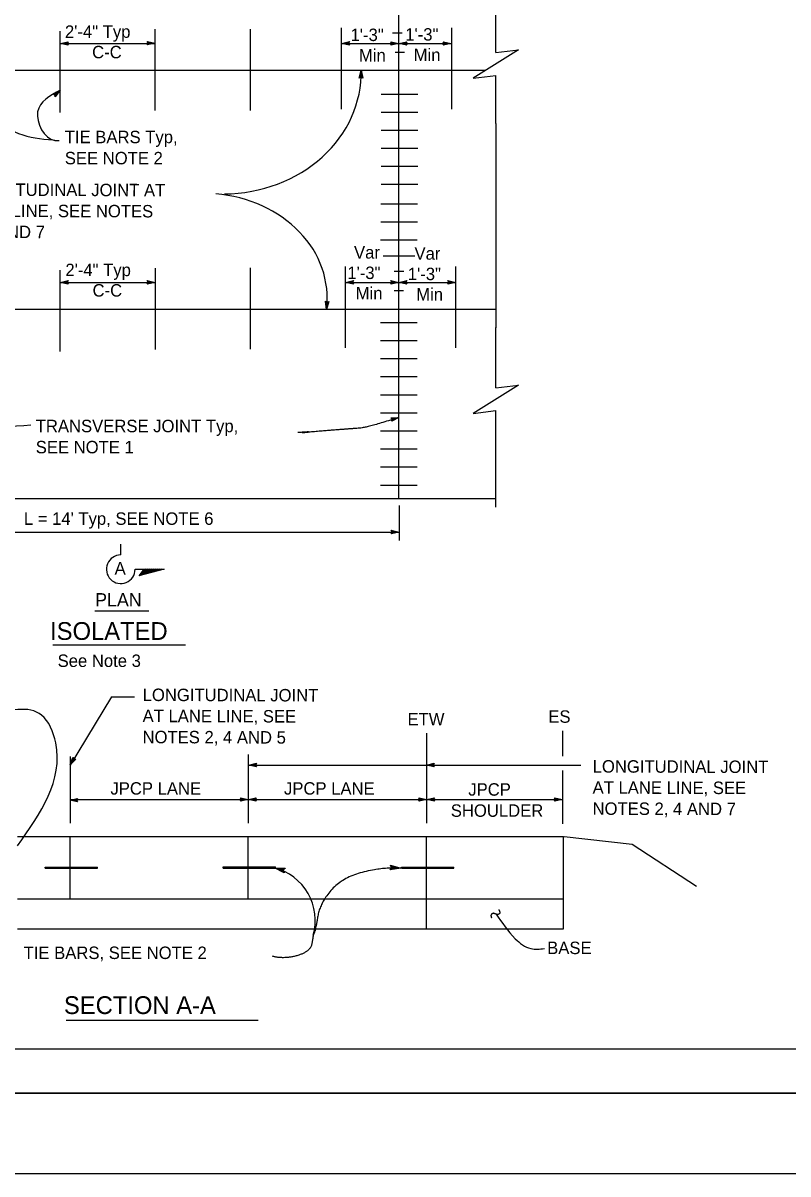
# Model space of a CAD drawing. Extents: x -894 to 866, y -476 to 714.
# Drawn here: x -615 to -185, y -476 to 171 of the extents above; entities that cross this region are included whole.
import ezdxf

# ---------------------------------------------------------------- set-up
doc = ezdxf.new("R2010")
doc.units = 0
for name, color, linetype in [('10 Sheet Format', 7, 'Continuous'), ('22 Misc Cnst Det', 7, 'Continuous'), ('56 Stage 3 Anno', 7, 'Continuous'), ('57 Undefined', 7, 'Continuous'), ('60 Nongeo Data', 7, 'Continuous')]:
    doc.layers.add(name, color=color, linetype=linetype)

msp = doc.modelspace()

# ---------------------------------------------------------------- linework, layer by layer
at = {"layer": '10 Sheet Format'}
for p, q in [((-813.45, -406.04), (811.55, -406.04)), ((-863.43, -431.04), (836.57, -431.04))]:
    msp.add_line(p, q, dxfattribs=at)
for points in [[(-894.04, 713.55), (865.96, 713.55), (865.96, -476.45), (-894.04, -476.45)], [(-863.43, 668.96), (836.59, 668.96), (836.59, -431.03), (-863.43, -431.03)]]:
    msp.add_lwpolyline(points, close=True, dxfattribs=at)
at = {"layer": '22 Misc Cnst Det'}
for p, q in [((-559.96, -128.28), (-559.96, -122.17)), ((-551.92, -136.32), (-535.64, -136.32)), ((-535.64, -136.32), (-549.85, -139.94)), ((-546.92, -136.32), (-549.85, -139.94)), ((-536.81, -136.32), (-549.55, -139.57)), ((-537.98, -136.32), (-549.24, -139.19)), ((-539.15, -136.32), (-548.94, -138.82)), ((-540.31, -136.32), (-548.64, -138.44)), ((-541.48, -136.32), (-548.33, -138.07)), ((-542.65, -136.32), (-548.03, -137.69)), ((-543.82, -136.32), (-547.72, -137.32)), ((-544.99, -136.32), (-547.42, -136.94)), ((-546.16, -136.32), (-547.11, -136.56))]:
    msp.add_line(p, q, dxfattribs=at)
msp.add_arc((-559.96, -136.32), 8.04, 89.99947, 359.99996, dxfattribs=at)
at = {"layer": '56 Stage 3 Anno'}
for p, q in [((-594.04, 159.41), (-589.54, 160.41)), ((-594.04, 159.42), (-540.54, 159.42)), ((-589.54, 158.41), (-594.04, 159.41)), ((-594.04, 159.41), (-594.04, 159.41)), ((-589.71, 158.67), (-593.01, 159.41)), ((-593, 159.41), (-589.72, 160.14)), ((-591.97, 159.41), (-589.85, 159.88)), ((-589.88, 158.94), (-591.97, 159.41)), ((-590.94, 159.41), (-590.03, 159.61)), ((-590.01, 159.2), (-590.94, 159.41)), ((-589.54, 160.41), (-590.14, 159.41)), ((-590.14, 159.41), (-589.54, 158.41)), ((-589.54, 160.41), (-589.54, 160.41)), ((-589.54, 158.41), (-589.54, 158.41)), ((-544.54, 159.56), (-545.14, 160.56)), ((-545.14, 160.56), (-545.14, 160.56)), ((-545.14, 160.56), (-540.64, 159.56)), ((-540.64, 159.56), (-545.14, 158.56)), ((-545.14, 158.56), (-544.54, 159.56)), ((-545.14, 158.56), (-545.14, 158.56)), ((-544.98, 160.3), (-541.68, 159.56)), ((-541.69, 159.56), (-544.97, 158.83)), ((-542.71, 159.56), (-544.83, 159.09)), ((-544.8, 160.03), (-542.71, 159.56)), ((-544.67, 159.77), (-543.75, 159.56)), ((-543.75, 159.56), (-544.66, 159.36)), ((-540.64, 159.56), (-540.64, 159.56)), ((-435.84, 159.44), (-431.34, 160.44)), ((-431.34, 158.44), (-435.84, 159.44)), ((-435.84, 159.44), (-435.84, 159.44)), ((-435.84, 159.42), (-403.59, 159.42)), ((-431.5, 158.7), (-434.8, 159.44)), ((-434.79, 159.44), (-431.51, 160.17)), ((-433.77, 159.44), (-431.65, 159.91)), ((-431.68, 158.97), (-433.77, 159.44)), ((-432.73, 159.44), (-431.82, 159.64)), ((-431.81, 159.23), (-432.73, 159.44)), ((-431.34, 160.44), (-431.94, 159.44)), ((-431.94, 159.44), (-431.34, 158.44)), ((-431.34, 160.44), (-431.34, 160.44)), ((-431.34, 158.44), (-431.34, 158.44)), ((-407.49, 159.42), (-408.09, 160.43)), ((-408.09, 160.43), (-408.09, 160.43)), ((-408.09, 160.43), (-403.59, 159.42)), ((-403.59, 159.42), (-408.09, 158.42)), ((-408.09, 158.42), (-407.49, 159.42)), ((-408.09, 158.42), (-408.09, 158.42)), ((-407.92, 160.16), (-404.62, 159.42)), ((-404.63, 159.42), (-407.91, 158.69)), ((-405.66, 159.42), (-407.78, 158.95)), ((-407.75, 159.89), (-405.66, 159.42)), ((-407.62, 159.63), (-406.7, 159.42)), ((-406.7, 159.42), (-407.6, 159.22)), ((-403.59, 159.42), (-399.09, 160.42)), ((-403.59, 159.42), (-403.59, 159.42)), ((-399.09, 158.42), (-403.59, 159.42)), ((-403.59, 159.42), (-403.59, 159.42)), ((-403.59, 159.42), (-373.99, 159.42)), ((-399.25, 158.68), (-402.55, 159.42)), ((-402.54, 159.42), (-399.26, 160.15)), ((-401.52, 159.42), (-399.4, 159.89)), ((-399.43, 158.95), (-401.52, 159.42)), ((-400.48, 159.42), (-399.57, 159.62)), ((-399.56, 159.21), (-400.48, 159.42)), ((-399.09, 160.42), (-399.69, 159.42)), ((-399.69, 159.42), (-399.09, 158.42)), ((-399.09, 160.42), (-399.09, 160.42)), ((-399.09, 158.42), (-399.09, 158.42)), ((-378.01, 159.43), (-378.61, 160.43)), ((-378.61, 160.43), (-378.61, 160.43)), ((-378.61, 160.43), (-374.11, 159.43)), ((-374.11, 159.43), (-378.61, 158.43)), ((-378.61, 158.43), (-378.01, 159.43)), ((-378.61, 158.43), (-378.61, 158.43)), ((-378.45, 160.17), (-375.15, 159.43)), ((-375.16, 159.42), (-378.44, 158.7)), ((-376.18, 159.43), (-378.3, 158.96)), ((-378.27, 159.9), (-376.18, 159.43)), ((-378.14, 159.64), (-377.22, 159.43)), ((-377.22, 159.43), (-378.13, 159.23)), ((-374.11, 159.43), (-374.11, 159.43)), ((-425.91, 139.87), (-424.77, 144.34)), ((-425.64, 140.03), (-424.8, 143.3)), ((-424.8, 143.3), (-424.18, 139.99)), ((-424.77, 144.34), (-424.77, 144.34)), ((-424.77, 144.34), (-423.91, 139.81)), ((-424.89, 140.44), (-425.91, 139.87)), ((-425.91, 139.87), (-425.91, 139.87)), ((-425.37, 140.19), (-424.83, 142.27)), ((-425.1, 140.32), (-424.87, 141.23)), ((-423.91, 139.81), (-424.89, 140.44)), ((-424.87, 141.23), (-424.69, 140.32)), ((-424.83, 142.27), (-424.43, 140.13)), ((-423.91, 139.81), (-423.91, 139.81)), ((-598.18, 130.89), (-594.13, 133.09)), ((-597.07, 130.53), (-598.18, 130.89)), ((-598.18, 130.89), (-598.18, 130.89)), ((-597.88, 130.8), (-594.91, 132.41)), ((-597.57, 130.71), (-595.69, 131.73)), ((-597.3, 130.6), (-596.47, 131.05)), ((-596.87, 129.38), (-597.07, 130.53)), ((-596.47, 131.05), (-597.03, 130.3)), ((-595.69, 131.73), (-596.98, 129.98)), ((-594.91, 132.4), (-596.91, 129.7)), ((-594.13, 133.09), (-596.87, 129.38)), ((-594.13, 133.09), (-594.13, 133.09)), ((-596.87, 129.38), (-596.87, 129.38)), ((-349.05, 114.39), (-349.05, -0.46)), ((-594.03, 25.02), (-589.53, 26.01)), ((-589.53, 26.01), (-590.13, 25.02)), ((-589.53, 26.01), (-589.53, 26.01)), ((-544.49, 25.06), (-545.09, 26.07)), ((-545.09, 26.07), (-545.09, 26.07)), ((-545.09, 26.07), (-540.59, 25.06)), ((-433.52, 25.02), (-429.02, 26.02)), ((-429.02, 26.02), (-429.62, 25.02)), ((-429.02, 26.02), (-429.02, 26.02)), ((-407.45, 25.01), (-408.05, 26.02)), ((-408.05, 26.02), (-408.05, 26.02)), ((-408.05, 26.02), (-403.55, 25.01)), ((-403.55, 25.01), (-399.05, 26.01)), ((-399.05, 26.01), (-399.65, 25.01)), ((-399.05, 26.01), (-399.05, 26.01)), ((-375.47, 25.03), (-376.07, 26.03)), ((-376.07, 26.03), (-376.07, 26.03)), ((-376.07, 26.03), (-371.57, 25.03)), ((-589.53, 24.01), (-594.03, 25.02)), ((-594.03, 25.02), (-594.03, 25.02)), ((-594.01, 25.01), (-540.51, 25.01)), ((-592.99, 25.02), (-589.7, 25.74)), ((-589.69, 24.28), (-592.99, 25.01)), ((-591.96, 25.01), (-589.84, 25.48)), ((-589.87, 24.55), (-591.96, 25.01)), ((-590.92, 25.01), (-590.01, 25.21)), ((-590, 24.81), (-590.92, 25.01)), ((-590.13, 25.02), (-589.53, 24.01)), ((-589.53, 24.01), (-589.53, 24.01)), ((-540.59, 25.06), (-545.09, 24.07)), ((-545.09, 24.07), (-544.49, 25.06)), ((-545.09, 24.07), (-545.09, 24.07)), ((-544.93, 25.8), (-541.63, 25.06)), ((-541.64, 25.06), (-544.92, 24.34)), ((-542.67, 25.07), (-544.79, 24.6)), ((-544.76, 25.53), (-542.67, 25.07)), ((-544.62, 25.27), (-543.7, 25.07)), ((-543.7, 25.07), (-544.61, 24.86)), ((-540.59, 25.06), (-540.59, 25.06)), ((-429.02, 24.02), (-433.52, 25.02)), ((-433.52, 25.02), (-433.52, 25.02)), ((-433.51, 25.01), (-403.59, 25.01)), ((-429.18, 24.28), (-432.48, 25.02)), ((-432.47, 25.02), (-429.19, 25.75)), ((-431.44, 25.02), (-429.32, 25.49)), ((-429.35, 24.55), (-431.44, 25.02)), ((-430.41, 25.02), (-429.5, 25.22)), ((-429.49, 24.81), (-430.41, 25.02)), ((-429.62, 25.02), (-429.02, 24.02)), ((-429.02, 24.02), (-429.02, 24.02)), ((-403.55, 25.01), (-408.05, 24.02)), ((-408.05, 24.02), (-407.45, 25.01)), ((-408.05, 24.02), (-408.05, 24.02)), ((-407.89, 25.75), (-404.58, 25.01)), ((-404.59, 25.01), (-407.87, 24.29)), ((-405.62, 25.02), (-407.74, 24.55)), ((-407.71, 25.48), (-405.62, 25.02)), ((-407.58, 25.22), (-406.66, 25.02)), ((-406.66, 25.02), (-407.56, 24.82)), ((-403.59, 25.01), (-371.51, 25.01)), ((-403.55, 25.01), (-403.55, 25.01)), ((-399.05, 24.01), (-403.55, 25.01)), ((-403.55, 25.01), (-403.55, 25.01)), ((-402.51, 25.02), (-399.22, 25.74)), ((-399.21, 24.28), (-402.51, 25.01)), ((-401.48, 25.01), (-399.36, 25.48)), ((-399.39, 24.55), (-401.48, 25.01)), ((-400.44, 25.01), (-399.53, 25.21)), ((-399.52, 24.81), (-400.44, 25.01)), ((-399.65, 25.01), (-399.05, 24.01)), ((-399.05, 24.01), (-399.05, 24.01)), ((-371.57, 25.03), (-376.07, 24.03)), ((-376.07, 24.03), (-375.47, 25.03)), ((-376.07, 24.03), (-376.07, 24.03)), ((-375.9, 25.77), (-372.6, 25.03)), ((-372.61, 25.03), (-375.89, 24.3)), ((-373.64, 25.03), (-375.76, 24.56)), ((-375.73, 25.5), (-373.64, 25.03)), ((-375.6, 25.24), (-374.67, 25.03)), ((-374.67, 25.03), (-375.58, 24.83)), ((-371.57, 25.03), (-371.57, 25.03)), ((-444.25, 9.86), (-444.92, 14.42)), ((-444.92, 14.42), (-444.92, 14.42)), ((-444.92, 14.42), (-443.96, 13.75)), ((-444.17, 10.9), (-444.66, 14.23)), ((-444.1, 11.93), (-444.41, 14.08)), ((-442.92, 14.28), (-444.25, 9.86)), ((-443.2, 14.14), (-444.17, 10.9)), ((-444.02, 12.96), (-444.15, 13.88)), ((-443.48, 13.98), (-444.1, 11.93)), ((-443.75, 13.87), (-444.02, 12.96)), ((-443.96, 13.75), (-442.92, 14.28)), ((-442.92, 14.28), (-442.92, 14.28)), ((-444.25, 9.86), (-444.25, 9.86)), ((-408.15, -51.19), (-403.55, -50.87)), ((-407.29, -51.98), (-408.15, -51.19)), ((-408.15, -51.19), (-408.15, -51.19)), ((-407.92, -51.4), (-404.54, -51.17)), ((-407.67, -51.61), (-405.54, -51.46)), ((-403.55, -50.87), (-407.58, -53.11)), ((-404.55, -51.17), (-407.49, -52.8)), ((-407.47, -51.82), (-406.53, -51.75)), ((-405.54, -51.46), (-407.43, -52.51)), ((-406.53, -51.75), (-407.34, -52.2)), ((-403.55, -50.87), (-403.55, -50.87)), ((-407.58, -53.11), (-407.29, -51.98)), ((-407.58, -53.11), (-407.58, -53.11)), ((-349.13, -74.07), (-349.13, -101.46)), ((-407.33, -115.41), (-407.93, -114.41)), ((-407.93, -114.41), (-407.93, -114.41)), ((-407.93, -114.41), (-403.43, -115.41)), ((-403.43, -115.41), (-407.93, -116.41)), ((-407.93, -116.41), (-407.33, -115.41)), ((-407.93, -116.41), (-407.93, -116.41)), ((-407.77, -114.68), (-404.47, -115.41)), ((-404.48, -115.42), (-407.76, -116.14)), ((-405.51, -115.41), (-407.62, -115.88)), ((-407.6, -114.95), (-405.51, -115.41)), ((-407.46, -115.21), (-406.54, -115.41)), ((-406.54, -115.41), (-407.45, -115.61)), ((-403.43, -115.41), (-403.43, -115.41)), ((-565.17, -208.14), (-552.21, -208.14)), ((-387.99, -228.56), (-387.99, -279.06)), ((-311.58, -227.22), (-311.58, -241.53)), ((-588.46, -241.65), (-588.46, -279.06)), ((-586.98, -242.12), (-586.98, -242.12)), ((-585.3, -243.16), (-585.3, -243.16)), ((-488.31, -240.56), (-488.31, -279.06)), ((-483.59, -245.47), (-483.59, -245.47)), ((-383.67, -245.47), (-383.67, -245.47)), ((-588.47, -246.4), (-588.47, -246.4)), ((-488.31, -246.43), (-301.29, -246.43)), ((-488.02, -246.45), (-488.02, -246.45)), ((-483.59, -247.44), (-483.59, -247.44)), ((-388.1, -246.45), (-388.1, -246.45)), ((-387.99, -250.88), (-387.99, -251.02)), ((-383.67, -247.44), (-383.67, -247.44)), ((-311.58, -249.53), (-311.58, -279.56)), ((-584.24, -265.2), (-584.24, -265.2)), ((-492.69, -264.82), (-492.69, -264.82)), ((-483.86, -264.83), (-483.86, -264.83)), ((-392.36, -264.82), (-392.36, -264.82)), ((-383.62, -264.84), (-383.62, -264.84)), ((-316.01, -264.82), (-316.01, -264.82)), ((-588.67, -266.18), (-588.67, -266.18)), ((-587.99, -265.81), (-486.34, -265.81)), ((-584.24, -267.17), (-584.24, -267.17)), ((-492.69, -266.79), (-492.69, -266.79)), ((-488.29, -265.81), (-488.29, -265.81)), ((-488.26, -265.81), (-488.26, -265.81)), ((-486.22, -265.81), (-311.58, -265.81)), ((-483.86, -266.8), (-483.86, -266.8)), ((-392.36, -266.79), (-392.36, -266.79)), ((-388.05, -265.82), (-388.05, -265.82)), ((-387.93, -265.81), (-387.93, -265.81)), ((-383.62, -266.81), (-383.62, -266.81)), ((-316.01, -266.79), (-316.01, -266.79)), ((-311.58, -265.81), (-311.58, -265.81))]:
    msp.add_line(p, q, dxfattribs=at)
for points in [[(-585.3, -243.16), (-588.47, -246.4), (-586.98, -242.12), (-586.84, -242.39), (-587.93, -245.53), (-585.61, -243.15), (-585.91, -243.15), (-587.4, -244.67), (-586.7, -242.66), (-586.56, -242.93), (-586.86, -243.8), (-586.22, -243.14), (-586.45, -243.14), (-586.98, -242.12), (-586.45, -243.14)], [(-483.59, -247.44), (-488.02, -246.45), (-483.59, -245.47), (-483.75, -245.73), (-487, -246.45), (-483.75, -247.18), (-483.91, -246.92), (-485.98, -246.45), (-483.91, -245.99), (-484.07, -246.25), (-484.96, -246.45), (-484.06, -246.65), (-484.19, -246.45), (-483.59, -245.47), (-484.19, -246.45)], [(-383.67, -247.44), (-388.1, -246.45), (-383.67, -245.47), (-383.82, -245.73), (-387.07, -246.45), (-383.82, -247.18), (-383.98, -246.92), (-386.06, -246.45), (-383.98, -245.99), (-384.14, -246.25), (-385.04, -246.45), (-384.14, -246.65), (-384.26, -246.45), (-383.67, -245.47), (-384.26, -246.45)], [(-584.24, -267.17), (-588.67, -266.18), (-584.24, -265.2), (-584.4, -265.46), (-587.64, -266.18), (-584.4, -266.91), (-584.55, -266.65), (-586.63, -266.18), (-584.56, -265.72), (-584.71, -265.98), (-585.61, -266.18), (-584.71, -266.38), (-584.83, -266.18), (-584.24, -265.2), (-584.83, -266.18)], [(-492.69, -264.82), (-488.26, -265.81), (-492.69, -266.79), (-492.53, -266.53), (-489.29, -265.81), (-492.53, -265.08), (-492.38, -265.35), (-490.3, -265.81), (-492.37, -266.27), (-492.22, -266.01), (-491.32, -265.81), (-492.22, -265.61), (-492.1, -265.81), (-492.69, -266.79), (-492.1, -265.81)], [(-483.86, -266.8), (-488.29, -265.81), (-483.86, -264.83), (-484.01, -265.09), (-487.26, -265.81), (-484.01, -266.54), (-484.17, -266.28), (-486.25, -265.81), (-484.17, -265.35), (-484.33, -265.61), (-485.23, -265.81), (-484.33, -266.01), (-484.45, -265.81), (-483.86, -264.83), (-484.45, -265.81)], [(-392.36, -264.82), (-387.93, -265.81), (-392.36, -266.79), (-392.2, -266.53), (-388.96, -265.81), (-392.2, -265.08), (-392.05, -265.35), (-389.97, -265.81), (-392.05, -266.27), (-391.89, -266.01), (-390.99, -265.81), (-391.89, -265.61), (-391.77, -265.81), (-392.36, -266.79), (-391.77, -265.81)], [(-383.62, -266.81), (-388.05, -265.82), (-383.62, -264.84), (-383.78, -265.1), (-387.02, -265.82), (-383.77, -266.55), (-383.93, -266.28), (-386.01, -265.82), (-383.93, -265.36), (-384.09, -265.62), (-384.99, -265.82), (-384.09, -266.02), (-384.21, -265.82), (-383.62, -264.84), (-384.21, -265.82)], [(-316.01, -264.82), (-311.58, -265.81), (-316.01, -266.79), (-315.85, -266.53), (-312.61, -265.81), (-315.85, -265.08), (-315.7, -265.34), (-313.62, -265.81), (-315.7, -266.27), (-315.54, -266.01), (-314.64, -265.81), (-315.54, -265.61), (-315.42, -265.81), (-316.01, -266.79), (-315.42, -265.81)]]:
    msp.add_lwpolyline(points, close=True, dxfattribs=at)
msp.add_ellipse((-636.21, -79.68), major_axis=(-81.2, -11.7), ratio=0.265791, start_param=4.351782, end_param=5.168204, dxfattribs=at)
at = {"layer": '57 Undefined'}
for p, q in [((-574.47, -159.76), (-544.15, -159.76)), ((-598.18, -178.86), (-523.48, -178.86)), ((-590.68, -389.93), (-482.72, -389.93))]:
    msp.add_line(p, q, dxfattribs=at)
at = {"layer": '60 Nongeo Data'}
for p, q in [((-403.59, 144.37), (-403.59, 301.46)), ((-349.04, 154.27), (-349.04, 188.17)), ((-594.04, 120.59), (-594.04, 166.34)), ((-540.54, 121.68), (-540.54, 167.43)), ((-487.04, 121.65), (-487.04, 167.39)), ((-435.84, 122.49), (-435.84, 168.24)), ((-407.14, 165.47), (-401.73, 165.47)), ((-373.84, 122.49), (-373.84, 168.24)), ((-405.67, 154.55), (-400.39, 154.55)), ((-724.89, 144.37), (-354.63, 144.37)), ((-413.92, 144.35), (-393.25, 144.35)), ((-403.59, 9.95), (-403.59, 144.37)), ((-349.04, 114.4), (-349.04, 141.47)), ((-413.48, 130.99), (-392.82, 130.99)), ((-413.48, 120.84), (-392.82, 120.84)), ((-413.48, 110.68), (-392.82, 110.68)), ((-413.48, 110.68), (-392.82, 110.68)), ((-413.48, 100.52), (-392.82, 100.52)), ((-413.48, 100.52), (-392.82, 100.52)), ((-413.48, 90.36), (-392.82, 90.36)), ((-413.48, 90.36), (-392.82, 90.36)), ((-413.48, 80.21), (-392.82, 80.21)), ((-413.73, 69.28), (-393.07, 69.28)), ((-413.73, 59.12), (-393.07, 59.12)), ((-413.93, 48.95), (-393.27, 48.95)), ((-412.39, 39.99), (-394.68, 39.99)), ((-540.51, -12.72), (-540.51, 33.02)), ((-487.04, -12.46), (-487.04, 33.28)), ((-433.51, -11.81), (-433.51, 33.93)), ((-371.51, -11.81), (-371.51, 33.93)), ((-594.01, -13.82), (-594.01, 31.93)), ((-406.23, 31.27), (-400.83, 31.27)), ((-406.14, 20.49), (-400.87, 20.49)), ((-719.89, 9.96), (-349.05, 9.96)), ((-413.88, 9.95), (-393.21, 9.95)), ((-403.55, -96.46), (-403.55, 9.96)), ((-413.88, 2.48), (-393.21, 2.48)), ((-349.05, -34.28), (-349.05, -0.38)), ((-413.88, -7.67), (-393.21, -7.67)), ((-413.88, -17.83), (-393.21, -17.83)), ((-413.88, -17.83), (-393.21, -17.83)), ((-413.88, -27.99), (-393.21, -27.99)), ((-413.88, -27.99), (-393.21, -27.99)), ((-413.88, -38.15), (-393.21, -38.15)), ((-413.88, -38.15), (-393.21, -38.15)), ((-413.88, -48.3), (-393.21, -48.3)), ((-349.05, -74.15), (-349.05, -47.08)), ((-413.88, -58.46), (-393.21, -58.46)), ((-413.88, -68.62), (-393.21, -68.62)), ((-413.88, -78.78), (-393.21, -78.78)), ((-413.88, -88.93), (-393.21, -88.93)), ((-719.89, -96.46), (-349.13, -96.46)), ((-403.45, -100.48), (-403.45, -120.21)), ((-674.8, -115.42), (-403.72, -115.42)), ((-565.17, -208.14), (-588.46, -246.47)), ((-617.99, -286.64), (-311.04, -286.64)), ((-588.42, -321.64), (-588.42, -286.64)), ((-488.31, -321.64), (-488.31, -286.64)), ((-387.97, -338.64), (-387.97, -286.64)), ((-311.04, -338.64), (-311.04, -286.64)), ((-310.51, -286.67), (-272.31, -290.87)), ((-272.31, -290.87), (-236.13, -314.54)), ((-602.44, -303.87), (-573.07, -303.87)), ((-602.44, -304.47), (-602.44, -303.87)), ((-573.07, -304.47), (-573.07, -303.87)), ((-502.4, -303.76), (-473.03, -303.76)), ((-502.4, -304.36), (-502.4, -303.76)), ((-473.03, -304.36), (-473.03, -303.76)), ((-402.03, -303.87), (-372.66, -303.87)), ((-402.03, -304.47), (-402.03, -303.87)), ((-372.66, -304.47), (-372.66, -303.87)), ((-602.44, -304.47), (-573.07, -304.47)), ((-502.4, -304.36), (-473.03, -304.36)), ((-402.03, -304.47), (-372.66, -304.47)), ((-617.99, -321.64), (-311.01, -321.64)), ((-617.99, -338.64), (-311.01, -338.64))]:
    msp.add_line(p, q, dxfattribs=at)
for points in [[(-349.04, 154.27), (-336.24, 155.87), (-361.84, 139.87), (-349.04, 141.47)], [(-349.05, -34.28), (-336.25, -32.68), (-361.85, -48.68), (-349.05, -47.08)]]:
    msp.add_lwpolyline(points, dxfattribs=at)
for points in [[(-468.14, -307.01), (-473.53, -304.26), (-467.48, -304.46), (-467.77, -304.75), (-472.2, -304.6), (-468.26, -306.62), (-468.37, -306.23), (-470.9, -304.94), (-468.07, -305.04), (-468.36, -305.32), (-469.58, -305.28), (-468.48, -305.84), (-468.57, -305.54), (-467.48, -304.46), (-468.57, -305.54)], [(-408.34, -302.77), (-402.52, -304.43), (-408.49, -305.39), (-408.26, -305.06), (-403.88, -304.35), (-408.15, -303.13), (-407.96, -303.49), (-405.23, -304.27), (-408.03, -304.72), (-407.8, -304.38), (-406.59, -304.19), (-407.77, -303.85), (-407.63, -304.13), (-408.49, -305.39), (-407.63, -304.13)]]:
    msp.add_lwpolyline(points, close=True, dxfattribs=at)
msp.add_arc((-481.16, -333.87), 30.58, 344.32639, 75.54827, dxfattribs=at)
for centre, major_axis, ratio, start_param, end_param in [((-502.52, 142.84), (77.74, 0), 0.875168, 4.723271, 6.305748), ((-513.49, 16.25), (69.62, 0), 0.845825, 6.176165, 7.753645)]:
    msp.add_ellipse(centre, major_axis=major_axis, ratio=ratio, start_param=start_param, end_param=end_param, dxfattribs=at)
for points in [[(-647.3, 131.31), (-615.11, 107.94), (-595.67, 104.93)], [(-594.01, 133.18), (-606.71, 121.04), (-597.01, 104.9), (-594.6, 104.9)], [(-618.11, -291.94), (-596.52, -233.92), (-604.52, -218.36), (-634.31, -218.36)], [(-348.85, -330.27), (-338.07, -344.14), (-329.4, -349.69), (-321.73, -349.69)]]:
    msp.add_spline(points, degree=3, dxfattribs=at)
for points in [[(-403.55, -50.87), (-420.86, -56.57), (-430.48, -57.31), (-440.1, -58.05), (-461.45, -59.8), (-450.96, -58.79), (-460.44, -59.46)], [(-402.52, -304.43), (-412.38, -303.86), (-435.15, -309.5), (-447.97, -324.01), (-450.54, -339.87), (-451.7, -341.54), (-453.11, -351.45), (-468.12, -355.74), (-474.55, -354.02)], [(-347.36, -327.7), (-346.65, -329.07), (-347.03, -330.21), (-348.1, -330.6), (-349.87, -329.95), (-350.63, -329.75), (-351.8, -330.6), (-351.74, -331.77), (-351.49, -332.41)]]:
    msp.add_open_spline(points, degree=2, dxfattribs=at)

# ---------------------------------------------------------------- texts
at = {"layer": '57 Undefined'}
for s, height, p in [('2\'-4" Typ', 7, (-591.36, 162.57)), ('1\'-3"', 7, (-430.73, 160.77)), ('1\'-3"', 7, (-399.96, 161.02)), ('C-C', 7, (-576.08, 151.07)), ('Min', 7, (-426.02, 149.27)), ('Min', 7, (-395.24, 149.52)), ('TIE BARS Typ,', 7, (-591.45, 103.32)), ('SEE NOTE 2', 7, (-591.45, 91.44)), ('Var', 7, (-428.79, 38.43)), ('Var', 7, (-394.77, 37.81)), ('2\'-4" Typ', 7, (-591.12, 28.55)), ('1\'-3"', 7, (-432.54, 26.93)), ('1\'-3"', 7, (-398.53, 26.31)), ('C-C', 7, (-575.83, 17.05)), ('Min', 7, (-427.83, 15.43)), ('Min', 7, (-393.81, 14.81)), ('TRANSVERSE JOINT Typ,', 7, (-607.79, -59.24)), ('SEE NOTE 1', 7, (-607.79, -71.11)), ("L = 14' Typ, SEE NOTE 6", 7, (-614.46, -111.33)), ('A', 7, (-563.43, -139.27)), ('PLAN', 7.5, (-574.4, -157.25)), ('ISOLATED', 10, (-599.72, -176.05)), ('See Note 3', 7, (-595.48, -191.27)), ('ETW', 7, (-398.71, -224.11)), ('ES', 7, (-319.52, -222.67)), ('JPCP LANE', 7, (-565.77, -263.08)), ('JPCP LANE', 7, (-468.17, -263.08)), ('JPCP ', 7, (-364.52, -263.67)), ('SHOULDER', 7, (-374.36, -275.55)), ('TIE BARS, SEE NOTE 2', 7, (-614.59, -355.54)), ('SECTION A-A', 10, (-591.93, -386.49))]:
    msp.add_text(s, height=height, dxfattribs=at).set_placement(p)
for s, p in [('LONGITUDINAL JOINT AT', (-648.34, 73.77)), ('LANE LINE, SEE NOTES', (-648.38, 61.89)), ('2, 4 AND 7', (-648.42, 50.02)), ('LONGITUDINAL JOINT', (-547.67, -210.41)), ('AT LANE LINE, SEE', (-547.7, -222.28)), ('NOTES 2, 4 AND 5', (-547.74, -234.15)), ('LONGITUDINAL JOINT', (-294.58, -250.66)), ('AT LANE LINE, SEE', (-294.62, -262.54)), ('NOTES 2, 4 AND 7', (-294.65, -274.41)), ('BASE', (-320.16, -352.73))]:
    msp.add_text(s, height=7, rotation=359.82385, dxfattribs=at).set_placement(p)

doc.saveas('drawing.dxf')
